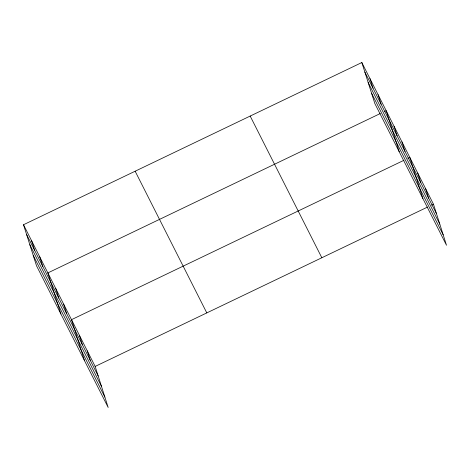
<?xml version="1.0" encoding="UTF-8"?>
<svg xmlns="http://www.w3.org/2000/svg" width="470" height="470" viewBox="0 0 470 470"><rect width="100%" height="100%" fill="white"/><g stroke="black" fill="none" stroke-linecap="round" stroke-linejoin="round"><path stroke-width="0.7" d="M23.5 224.742L95.152 366.43L108.171 407.466L36.519 265.779L23.5 224.742L361.829 62.534L433.481 204.221L446.5 245.258L374.849 103.57L361.829 62.534M380.283 113.54L47.864 272.917L60.877 313.954M384.225 111.654L386.193 110.709L399.206 151.739M403.93 160.299L71.505 319.676L84.524 360.707M407.866 158.408L409.84 157.468L422.853 198.499M95.152 366.43L427.571 207.059M431.513 205.167L433.481 204.221M364.867 72.098L436.518 213.785M368.157 82.485L439.814 224.172M371.553 93.183L443.204 234.871M250.181 116.067L321.832 257.754M135.149 171.215L206.8 312.903M26.531 234.307L98.189 375.994M29.827 244.694L101.479 386.381M33.223 255.392L104.875 397.079M425.603 188.635L428.634 198.199M417.718 173.048L420.756 182.613M401.956 141.881L404.987 151.44M394.072 126.295L397.109 135.859M378.074 94.652L381.105 104.211M369.949 78.59L372.986 88.154M87.273 350.849L90.305 360.408M79.389 335.263L82.42 344.821M63.626 304.09L66.658 313.654M55.742 288.504L58.779 298.068M39.739 256.861L42.776 266.425M31.619 240.805L34.657 250.363"/></g></svg>
